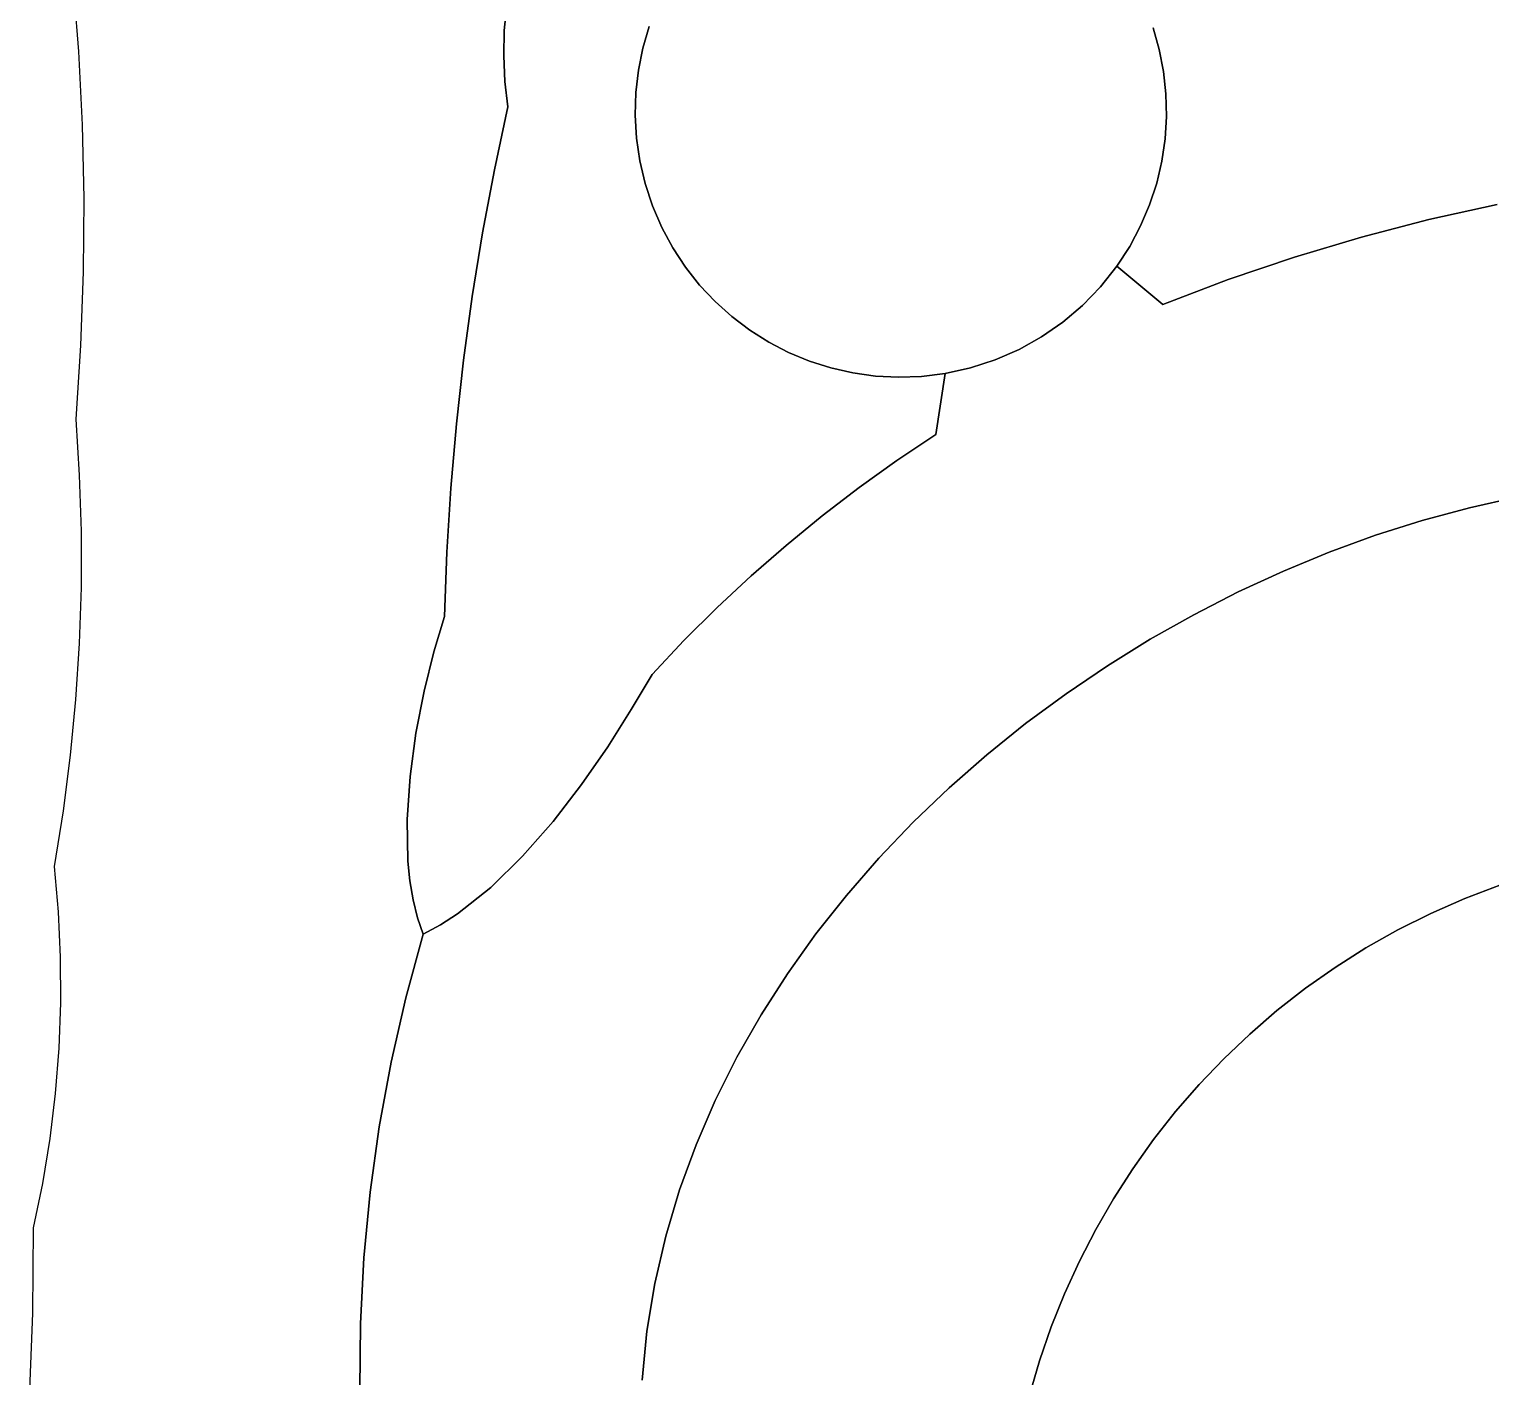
# Model space of a CAD drawing. Header units: inches. Extents: x 37.5 to 70.3, y 17.4 to 61.6.
# Drawn here: x 44.026 to 46.213, y 33.691 to 35.707 of the extents above; entities that cross this region are included whole.
import ezdxf

# ---------------------------------------------------------------- set-up
doc = ezdxf.new("R2010")
doc.units = ezdxf.units.IN
doc.layers.add('SURFACES_FOR_SKETCHUP', color=7, linetype='Continuous')

msp = doc.modelspace()

# ---------------------------------------------------------------- linework, layer by layer
at = {"layer": 'SURFACES_FOR_SKETCHUP'}
for points, invisible_edges in [([(45.7172, 35.6767), (46.1402, 36.0394), (45.7079, 35.7091)], 3), ([(46.1402, 36.0394), (45.7172, 35.6767), (46.2073, 35.9967)], 3), ([(46.1207, 35.4223), (46.2073, 35.9967), (45.7172, 35.6767)], 11), ([(46.2073, 35.9967), (46.1207, 35.4223), (46.2412, 35.976)], 3), ([(46.2412, 35.976), (46.1207, 35.4223), (46.2736, 35.9534)], 3), ([(46.2736, 35.9534), (46.1207, 35.4223), (46.3044, 35.929)], 3), ([(44.9539, 35.711), (45.1329, 35.2392), (45.12, 35.9212)], 11), ([(45.1329, 35.2392), (45.6204, 35.8561), (45.12, 35.9212)], 11), ([(46.2227, 35.4449), (46.3044, 35.929), (46.1207, 35.4223)], 3), ([(45.5411, 35.2469), (45.6204, 35.8561), (45.1329, 35.2392)], 11), ([(45.5411, 35.2469), (45.6538, 35.3526), (45.6204, 35.8561)], 11), ([(45.7272, 35.6103), (45.7236, 35.6437), (45.6204, 35.8561)], 10), ([(45.6434, 35.8293), (45.6204, 35.8561), (45.7236, 35.6437)], 10), ([(45.7272, 35.6103), (45.6204, 35.8561), (45.6538, 35.3526)], 11), ([(45.7172, 35.6767), (45.7079, 35.7091), (45.6434, 35.8293)], 10), ([(45.7236, 35.6437), (45.7172, 35.6767), (45.6434, 35.8293)], 10), ([(44.0913, 35.7837), (44.1, 35.6739), (44.7372, 35.7052)], 10), ([(44.7372, 35.7052), (44.7408, 35.743), (44.0913, 35.7837)], 10), ([(44.7408, 35.743), (44.7372, 35.7052), (44.9445, 35.6787)], 10), ([(44.9445, 35.6787), (44.9539, 35.711), (44.7408, 35.743)], 10), ([(44.7363, 35.6672), (44.7372, 35.7052), (44.1, 35.6739)], 10), ([(44.7372, 35.7052), (44.7363, 35.6672), (44.9445, 35.6787)], 10), ([(44.9539, 35.711), (44.9445, 35.6787), (44.9589, 35.443)], 10), ([(44.9539, 35.711), (44.9589, 35.443), (45.1329, 35.2392)], 11), ([(44.1, 35.6739), (44.1055, 35.5641), (44.7363, 35.6672)], 10), ([(44.9445, 35.6787), (44.7363, 35.6672), (44.9379, 35.6458)], 3), ([(44.9445, 35.6787), (44.9379, 35.6458), (44.9479, 35.4765)], 10), ([(44.9479, 35.4765), (44.9589, 35.443), (44.9445, 35.6787)], 10), ([(45.7236, 35.6437), (46.1207, 35.4223), (45.7172, 35.6767)], 3), ([(44.7381, 35.6291), (44.7363, 35.6672), (44.1055, 35.5641)], 10), ([(44.7381, 35.6291), (44.9379, 35.6458), (44.7363, 35.6672)], 3), ([(44.7226, 35.4969), (44.7381, 35.6291), (44.1055, 35.5641)], 11), ([(44.7226, 35.4969), (44.7427, 35.591), (44.7381, 35.6291)], 8), ([(44.9379, 35.6458), (44.7381, 35.6291), (44.934, 35.6123)], 3), ([(44.7427, 35.591), (44.934, 35.6123), (44.7381, 35.6291)], 3), ([(44.9379, 35.6458), (44.934, 35.6123), (44.9479, 35.4765)], 10), ([(45.7272, 35.6103), (46.0197, 35.396), (45.7236, 35.6437)], 3), ([(46.1207, 35.4223), (45.7236, 35.6437), (46.0197, 35.396)], 3), ([(44.934, 35.6123), (44.7427, 35.591), (44.9331, 35.5785)], 3), ([(44.9331, 35.5785), (44.9399, 35.5104), (44.934, 35.6123)], 3), ([(44.9479, 35.4765), (44.934, 35.6123), (44.9399, 35.5104)], 3), ([(45.7272, 35.6103), (45.6538, 35.3526), (45.728, 35.5768)], 3), ([(45.728, 35.5768), (46.0197, 35.396), (45.7272, 35.6103)], 3), ([(44.7226, 35.4969), (44.935, 35.5444), (44.7427, 35.591)], 3), ([(44.9331, 35.5785), (44.7427, 35.591), (44.935, 35.5444)], 3), ([(44.1055, 35.5641), (44.1079, 35.4541), (44.7226, 35.4969)], 10), ([(44.9331, 35.5785), (44.935, 35.5444), (44.9399, 35.5104)], 8), ([(45.6538, 35.3526), (45.673, 35.3822), (45.728, 35.5768)], 10), ([(45.728, 35.5768), (45.673, 35.3822), (45.726, 35.5432)], 3), ([(45.726, 35.5432), (45.9196, 35.3661), (45.728, 35.5768)], 3), ([(46.0197, 35.396), (45.728, 35.5768), (45.9196, 35.3661)], 3), ([(44.935, 35.5444), (44.7226, 35.4969), (44.9399, 35.5104)], 3), ([(45.726, 35.5432), (45.673, 35.3822), (45.7211, 35.5099)], 3), ([(45.7211, 35.5099), (45.9196, 35.3661), (45.726, 35.5432)], 3), ([(44.7048, 35.4024), (44.7226, 35.4969), (44.1079, 35.4541)], 10), ([(44.7048, 35.4024), (44.9479, 35.4765), (44.7226, 35.4969)], 3), ([(44.9399, 35.5104), (44.7226, 35.4969), (44.9479, 35.4765)], 3), ([(45.673, 35.3822), (45.6894, 35.4128), (45.7211, 35.5099)], 10), ([(45.7134, 35.4769), (45.7211, 35.5099), (45.6894, 35.4128)], 10), ([(45.7134, 35.4769), (45.9196, 35.3661), (45.7211, 35.5099)], 3), ([(44.9479, 35.4765), (44.7048, 35.4024), (44.9589, 35.443)], 3), ([(45.6894, 35.4128), (45.7028, 35.4445), (45.7134, 35.4769)], 8), ([(45.7028, 35.4445), (45.8205, 35.3326), (45.7134, 35.4769)], 3), ([(45.9196, 35.3661), (45.7134, 35.4769), (45.8205, 35.3326)], 3), ([(44.1079, 35.4541), (44.1071, 35.344), (44.6893, 35.3074)], 10), ([(44.6893, 35.3074), (44.7048, 35.4024), (44.1079, 35.4541)], 10), ([(44.9589, 35.443), (44.7048, 35.4024), (44.9729, 35.4106)], 3), ([(44.9589, 35.443), (44.9729, 35.4106), (45.1045, 35.2571)], 10), ([(45.1329, 35.2392), (44.9589, 35.443), (45.1045, 35.2571)], 3), ([(45.6894, 35.4128), (45.8205, 35.3326), (45.7028, 35.4445)], 3), ([(46.1207, 35.4223), (46.2517, 35.007), (46.2227, 35.4449)], 3), ([(44.9729, 35.4106), (44.6893, 35.3074), (44.9894, 35.38)], 3), ([(44.6893, 35.3074), (44.9729, 35.4106), (44.7048, 35.4024)], 3), ([(45.0777, 35.2773), (44.9729, 35.4106), (45.0526, 35.2998)], 3), ([(45.1045, 35.2571), (44.9729, 35.4106), (45.0777, 35.2773)], 3), ([(44.9729, 35.4106), (44.9894, 35.38), (45.0526, 35.2998)], 10), ([(45.673, 35.3822), (45.7227, 35.2955), (45.6894, 35.4128)], 3), ([(45.8205, 35.3326), (45.6894, 35.4128), (45.7227, 35.2955)], 3), ([(46.0197, 35.396), (46.1812, 34.9912), (46.1207, 35.4223)], 3), ([(46.2517, 35.007), (46.1207, 35.4223), (46.1812, 34.9912)], 3), ([(45.9196, 35.3661), (46.1108, 34.9722), (46.0197, 35.396)], 3), ([(46.1812, 34.9912), (46.0197, 35.396), (46.1108, 34.9722)], 3), ([(44.9894, 35.38), (44.6893, 35.3074), (45.0083, 35.3513)], 3), ([(45.0294, 35.3245), (45.0526, 35.2998), (44.9894, 35.38)], 10), ([(44.9894, 35.38), (45.0083, 35.3513), (45.0294, 35.3245)], 8), ([(45.6538, 35.3526), (45.7227, 35.2955), (45.673, 35.3822)], 2), ([(45.8205, 35.3326), (46.0409, 34.95), (45.9196, 35.3661)], 3), ([(46.1108, 34.9722), (45.9196, 35.3661), (46.0409, 34.95)], 3), ([(44.1071, 35.344), (44.1032, 35.234), (44.6762, 35.2122)], 10), ([(44.6762, 35.2122), (44.6893, 35.3074), (44.1071, 35.344)], 10), ([(45.0083, 35.3513), (44.6762, 35.2122), (45.0294, 35.3245)], 3), ([(44.6762, 35.2122), (45.0083, 35.3513), (44.6893, 35.3074)], 3), ([(45.5411, 35.2469), (45.5729, 35.2689), (45.6538, 35.3526)], 10), ([(45.6538, 35.3526), (45.5729, 35.2689), (45.6294, 35.3219)], 3), ([(45.7227, 35.2955), (45.6538, 35.3526), (45.6294, 35.3219)], 8), ([(45.0294, 35.3245), (44.6762, 35.2122), (45.0526, 35.2998)], 3), ([(45.6024, 35.294), (45.6294, 35.3219), (45.5729, 35.2689)], 2), ([(45.7227, 35.2955), (45.6294, 35.3219), (45.6024, 35.294)], 9), ([(45.7227, 35.2955), (45.903, 34.8965), (45.8205, 35.3326)], 3), ([(46.0409, 34.95), (45.8205, 35.3326), (45.9716, 34.9248)], 3), ([(45.9716, 34.9248), (45.8205, 35.3326), (45.903, 34.8965)], 3), ([(45.0526, 35.2998), (44.6655, 35.1166), (45.0777, 35.2773)], 3), ([(44.6655, 35.1166), (45.0526, 35.2998), (44.6762, 35.2122)], 3), ([(45.0777, 35.2773), (44.6655, 35.1166), (45.1064, 34.8892)], 11), ([(45.0777, 35.2773), (45.1064, 34.8892), (45.1045, 35.2571)], 3), ([(45.7227, 35.2955), (45.5729, 35.2689), (45.5411, 35.2469)], 9), ([(45.7227, 35.2955), (45.5411, 35.2469), (45.7688, 34.8312)], 11), ([(45.7227, 35.2955), (45.6024, 35.294), (45.5729, 35.2689)], 9), ([(45.903, 34.8965), (45.7227, 35.2955), (45.8353, 34.8653)], 3), ([(45.8353, 34.8653), (45.7227, 35.2955), (45.7688, 34.8312)], 3), ([(45.1589, 34.935), (45.1045, 35.2571), (45.1064, 34.8892)], 3), ([(45.1045, 35.2571), (45.1589, 34.935), (45.1329, 35.2392)], 3), ([(44.1032, 35.234), (44.096, 35.124), (44.6655, 35.1166)], 10), ([(44.6655, 35.1166), (44.6762, 35.2122), (44.1032, 35.234)], 10), ([(45.3967, 35.1921), (45.5411, 35.2469), (45.1329, 35.2392)], 11), ([(45.1329, 35.2392), (45.1589, 34.935), (45.1627, 35.2237)], 3), ([(45.1329, 35.2392), (45.1627, 35.2237), (45.3967, 35.1921)], 10), ([(45.5411, 35.2469), (45.3967, 35.1921), (45.5074, 35.228)], 3), ([(45.5411, 35.2469), (45.5074, 35.228), (45.7688, 34.8312)], 10), ([(45.2128, 34.9791), (45.1627, 35.2237), (45.1589, 34.935)], 3), ([(45.1627, 35.2237), (45.2128, 34.9791), (45.1937, 35.2108)], 3), ([(45.1627, 35.2237), (45.1937, 35.2108), (45.3617, 35.1877)], 10), ([(45.3617, 35.1877), (45.3967, 35.1921), (45.1627, 35.2237)], 10), ([(45.1937, 35.2108), (45.2681, 35.0214), (45.2258, 35.2006)], 3), ([(45.2681, 35.0214), (45.1937, 35.2108), (45.2128, 34.9791)], 3), ([(45.1937, 35.2108), (45.2258, 35.2006), (45.3617, 35.1877)], 10), ([(45.5074, 35.228), (45.4719, 35.2125), (45.3828, 35.1006)], 10), ([(45.3828, 35.1006), (45.7036, 34.7945), (45.5074, 35.228)], 11), ([(45.4719, 35.2125), (45.4349, 35.2005), (45.3828, 35.1006)], 10), ([(45.3967, 35.1921), (45.4349, 35.2005), (45.5074, 35.228)], 10), ([(45.4719, 35.2125), (45.5074, 35.228), (45.4349, 35.2005)], 2), ([(45.7036, 34.7945), (45.7688, 34.8312), (45.5074, 35.228)], 10), ([(45.2258, 35.2006), (45.2681, 35.0214), (45.2588, 35.193)], 3), ([(45.2588, 35.193), (45.3269, 35.1865), (45.2258, 35.2006)], 3), ([(45.3617, 35.1877), (45.2258, 35.2006), (45.3269, 35.1865)], 3), ([(45.2588, 35.193), (45.3248, 35.0619), (45.2926, 35.1883)], 3), ([(45.3248, 35.0619), (45.2588, 35.193), (45.2681, 35.0214)], 3), ([(45.2588, 35.193), (45.2926, 35.1883), (45.3269, 35.1865)], 8), ([(45.2926, 35.1883), (45.3248, 35.0619), (45.3269, 35.1865)], 3), ([(45.3828, 35.1006), (45.3617, 35.1877), (45.3269, 35.1865)], 9), ([(45.3828, 35.1006), (45.3967, 35.1921), (45.3617, 35.1877)], 8), ([(45.4349, 35.2005), (45.3967, 35.1921), (45.3828, 35.1006)], 8), ([(45.3828, 35.1006), (45.3269, 35.1865), (45.3248, 35.0619)], 3), ([(44.096, 35.124), (44.1013, 35.0401), (44.6655, 35.1166)], 10), ([(44.6571, 35.0208), (44.6655, 35.1166), (44.1013, 35.0401)], 10), ([(44.6571, 35.0208), (45.0555, 34.8418), (44.6655, 35.1166)], 3), ([(45.1064, 34.8892), (44.6655, 35.1166), (45.0555, 34.8418)], 3), ([(45.3828, 35.1006), (45.3248, 35.0619), (45.5777, 34.713)], 10), ([(45.6398, 34.755), (45.7036, 34.7945), (45.3828, 35.1006)], 10), ([(45.5777, 34.713), (45.6398, 34.755), (45.3828, 35.1006)], 10), ([(45.3248, 35.0619), (45.2681, 35.0214), (45.5777, 34.713)], 10), ([(44.1013, 35.0401), (44.1039, 34.9562), (44.6571, 35.0208)], 10), ([(44.6511, 34.9247), (44.6571, 35.0208), (44.1039, 34.9562)], 10), ([(44.6511, 34.9247), (45.0061, 34.7926), (44.6571, 35.0208)], 3), ([(45.0555, 34.8418), (44.6571, 35.0208), (45.0061, 34.7926)], 3), ([(45.2681, 35.0214), (45.2128, 34.9791), (45.5173, 34.6684)], 10), ([(45.5173, 34.6684), (45.5777, 34.713), (45.2681, 35.0214)], 10), ([(46.1108, 34.9722), (46.2807, 34.4442), (46.1812, 34.9912)], 3), ([(46.1812, 34.9912), (46.3359, 34.4591), (46.2517, 35.007)], 3), ([(46.3359, 34.4591), (46.1812, 34.9912), (46.2807, 34.4442)], 3), ([(45.2128, 34.9791), (45.1589, 34.935), (45.459, 34.6215)], 10), ([(45.459, 34.6215), (45.5173, 34.6684), (45.2128, 34.9791)], 10), ([(46.0409, 34.95), (46.2268, 34.4267), (46.1108, 34.9722)], 3), ([(46.2807, 34.4442), (46.1108, 34.9722), (46.2268, 34.4267)], 3), ([(44.1039, 34.9562), (44.1039, 34.8722), (44.6511, 34.9247)], 10), ([(45.9716, 34.9248), (46.1744, 34.4068), (46.0409, 34.95)], 3), ([(46.2268, 34.4267), (46.0409, 34.95), (46.1744, 34.4068)], 3), ([(44.6475, 34.8286), (44.6511, 34.9247), (44.1039, 34.8722)], 10), ([(44.6475, 34.8286), (44.9583, 34.7419), (44.6511, 34.9247)], 3), ([(45.0061, 34.7926), (44.6511, 34.9247), (44.9583, 34.7419)], 3), ([(45.1589, 34.935), (45.1064, 34.8892), (45.4029, 34.5722)], 10), ([(45.4029, 34.5722), (45.459, 34.6215), (45.1589, 34.935)], 10), ([(45.903, 34.8965), (46.1744, 34.4068), (45.9716, 34.9248)], 3), ([(45.1064, 34.8892), (45.0555, 34.8418), (45.4029, 34.5722)], 10), ([(45.8353, 34.8653), (46.1235, 34.3844), (45.903, 34.8965)], 3), ([(46.1744, 34.4068), (45.903, 34.8965), (46.1235, 34.3844)], 3), ([(44.1039, 34.8722), (44.1011, 34.7883), (44.6316, 34.7756)], 10), ([(44.6316, 34.7756), (44.6475, 34.8286), (44.1039, 34.8722)], 10), ([(45.7688, 34.8312), (46.0742, 34.3596), (45.8353, 34.8653)], 3), ([(46.1235, 34.3844), (45.8353, 34.8653), (46.0742, 34.3596)], 3), ([(45.0555, 34.8418), (45.0061, 34.7926), (45.3491, 34.5207)], 10), ([(45.3491, 34.5207), (45.4029, 34.5722), (45.0555, 34.8418)], 10), ([(44.6475, 34.8286), (44.6316, 34.7756), (44.9272, 34.6892)], 10), ([(44.9583, 34.7419), (44.6475, 34.8286), (44.9272, 34.6892)], 3), ([(45.7036, 34.7945), (46.0265, 34.3327), (45.7688, 34.8312)], 3), ([(46.0742, 34.3596), (45.7688, 34.8312), (46.0265, 34.3327)], 3), ([(45.6398, 34.755), (45.9804, 34.3035), (45.7036, 34.7945)], 3), ([(46.0265, 34.3327), (45.7036, 34.7945), (45.9804, 34.3035)], 3), ([(44.1011, 34.7883), (44.0957, 34.7045), (44.6049, 34.6538)], 10), ([(44.6171, 34.7167), (44.6316, 34.7756), (44.1011, 34.7883)], 10), ([(44.6049, 34.6538), (44.6171, 34.7167), (44.1011, 34.7883)], 10), ([(44.6171, 34.7167), (44.8919, 34.6336), (44.6316, 34.7756)], 3), ([(44.9272, 34.6892), (44.6316, 34.7756), (44.8919, 34.6336)], 3), ([(44.9583, 34.7419), (45.2978, 34.4671), (45.0061, 34.7926)], 3), ([(45.3491, 34.5207), (45.0061, 34.7926), (45.2978, 34.4671)], 3), ([(45.5777, 34.713), (45.936, 34.2723), (45.6398, 34.755)], 3), ([(45.9804, 34.3035), (45.6398, 34.755), (45.936, 34.2723)], 3), ([(44.9272, 34.6892), (45.2978, 34.4671), (44.9583, 34.7419)], 3), ([(44.6049, 34.6538), (44.8527, 34.5773), (44.6171, 34.7167)], 3), ([(44.8919, 34.6336), (44.6171, 34.7167), (44.8527, 34.5773)], 3), ([(45.5173, 34.6684), (45.8934, 34.2391), (45.5777, 34.713)], 3), ([(45.936, 34.2723), (45.5777, 34.713), (45.8934, 34.2391)], 3), ([(44.0957, 34.7045), (44.0877, 34.6209), (44.5962, 34.5891)], 10), ([(44.5962, 34.5891), (44.6049, 34.6538), (44.0957, 34.7045)], 10), ([(44.8919, 34.6336), (45.2492, 34.4113), (44.9272, 34.6892)], 3), ([(45.2978, 34.4671), (44.9272, 34.6892), (45.2492, 34.4113)], 3), ([(45.459, 34.6215), (45.8526, 34.2039), (45.5173, 34.6684)], 3), ([(45.8934, 34.2391), (45.5173, 34.6684), (45.8526, 34.2039)], 3), ([(44.5962, 34.5891), (44.8101, 34.5221), (44.6049, 34.6538)], 3), ([(44.8527, 34.5773), (44.6049, 34.6538), (44.8101, 34.5221)], 3), ([(44.0877, 34.6209), (44.077, 34.5376), (44.5919, 34.5247)], 10), ([(44.5919, 34.5247), (44.5962, 34.5891), (44.0877, 34.6209)], 10), ([(44.8919, 34.6336), (44.8527, 34.5773), (45.2035, 34.3536)], 10), ([(45.2035, 34.3536), (45.2492, 34.4113), (44.8919, 34.6336)], 10), ([(45.459, 34.6215), (45.4029, 34.5722), (45.8137, 34.1669)], 10), ([(45.459, 34.6215), (45.8137, 34.1669), (45.8526, 34.2039)], 9), ([(44.5919, 34.5247), (44.7647, 34.4701), (44.5962, 34.5891)], 3), ([(44.8101, 34.5221), (44.5962, 34.5891), (44.7647, 34.4701)], 3), ([(44.8527, 34.5773), (44.8101, 34.5221), (45.1609, 34.294)], 10), ([(45.1609, 34.294), (45.2035, 34.3536), (44.8527, 34.5773)], 10), ([(45.4029, 34.5722), (45.3491, 34.5207), (45.7767, 34.1282)], 10), ([(45.7767, 34.1282), (45.8137, 34.1669), (45.4029, 34.5722)], 10), ([(44.077, 34.5376), (44.0636, 34.4546), (44.5931, 34.4625)], 10), ([(44.5931, 34.4625), (44.5919, 34.5247), (44.077, 34.5376)], 10), ([(44.7647, 34.4701), (44.5919, 34.5247), (44.7169, 34.4233)], 3), ([(44.5931, 34.4625), (44.7169, 34.4233), (44.5919, 34.5247)], 3), ([(44.8101, 34.5221), (44.7647, 34.4701), (45.1214, 34.2326)], 10), ([(45.1214, 34.2326), (45.1609, 34.294), (44.8101, 34.5221)], 10), ([(45.3491, 34.5207), (45.2978, 34.4671), (45.7416, 34.0878)], 10), ([(45.7416, 34.0878), (45.7767, 34.1282), (45.3491, 34.5207)], 10), ([(44.7647, 34.4701), (44.7169, 34.4233), (45.0854, 34.1695)], 10), ([(45.0854, 34.1695), (45.1214, 34.2326), (44.7647, 34.4701)], 10), ([(45.2978, 34.4671), (45.2492, 34.4113), (45.7086, 34.0459)], 10), ([(45.7086, 34.0459), (45.7416, 34.0878), (45.2978, 34.4671)], 10), ([(44.0636, 34.4546), (44.0696, 34.3867), (44.5931, 34.4625)], 10), ([(44.596, 34.4329), (44.5931, 34.4625), (44.0696, 34.3867)], 10), ([(44.5931, 34.4625), (44.596, 34.4329), (44.7169, 34.4233)], 10), ([(45.6488, 33.9576), (46.3359, 34.4591), (45.6776, 34.0024)], 3), ([(46.3359, 34.4591), (45.6488, 33.9576), (47.1764, 34.3279)], 11), ([(45.6776, 34.0024), (46.3359, 34.4591), (45.7086, 34.0459)], 3), ([(46.2807, 34.4442), (45.7086, 34.0459), (46.3359, 34.4591)], 3), ([(45.7086, 34.0459), (46.2807, 34.4442), (45.7416, 34.0878)], 3), ([(45.7416, 34.0878), (46.2807, 34.4442), (45.7767, 34.1282)], 3), ([(46.2268, 34.4267), (45.7767, 34.1282), (46.2807, 34.4442)], 3), ([(44.6007, 34.4047), (44.596, 34.4329), (44.0696, 34.3867)], 10), ([(44.6671, 34.3837), (44.7169, 34.4233), (44.596, 34.4329)], 10), ([(44.596, 34.4329), (44.6007, 34.4047), (44.6671, 34.3837)], 10), ([(44.7169, 34.4233), (44.6671, 34.3837), (45.0529, 34.1047)], 10), ([(45.0529, 34.1047), (45.0854, 34.1695), (44.7169, 34.4233)], 10), ([(45.7767, 34.1282), (46.2268, 34.4267), (45.8137, 34.1669)], 3), ([(45.8137, 34.1669), (46.2268, 34.4267), (45.8526, 34.2039)], 3), ([(46.1744, 34.4068), (45.8526, 34.2039), (46.2268, 34.4267)], 3), ([(44.0696, 34.3867), (44.0727, 34.3187), (44.6007, 34.4047)], 10), ([(44.5897, 34.258), (44.6007, 34.4047), (44.0727, 34.3187)], 11), ([(44.5897, 34.258), (44.6073, 34.378), (44.6007, 34.4047)], 9), ([(44.6007, 34.4047), (44.6073, 34.378), (44.6417, 34.3672)], 10), ([(44.6417, 34.3672), (44.6671, 34.3837), (44.6007, 34.4047)], 10), ([(45.2492, 34.4113), (45.2035, 34.3536), (45.7086, 34.0459)], 10), ([(45.8526, 34.2039), (46.1744, 34.4068), (45.8934, 34.2391)], 3), ([(46.1235, 34.3844), (45.8934, 34.2391), (46.1744, 34.4068)], 3), ([(44.5897, 34.258), (45.0529, 34.1047), (44.6671, 34.3837)], 11), ([(44.6671, 34.3837), (44.6417, 34.3672), (44.5897, 34.258)], 10), ([(44.5897, 34.258), (44.6159, 34.3533), (44.6073, 34.378)], 8), ([(44.6159, 34.3533), (44.6417, 34.3672), (44.6073, 34.378)], 2), ([(45.936, 34.2723), (45.8934, 34.2391), (46.1235, 34.3844)], 10), ([(46.1235, 34.3844), (46.0742, 34.3596), (45.936, 34.2723)], 10), ([(44.6417, 34.3672), (44.6159, 34.3533), (44.5897, 34.258)], 8), ([(45.9804, 34.3035), (45.936, 34.2723), (46.0742, 34.3596)], 10), ([(46.0265, 34.3327), (45.9804, 34.3035), (46.0742, 34.3596)], 2), ([(45.2035, 34.3536), (45.1609, 34.294), (45.6776, 34.0024)], 10), ([(45.6776, 34.0024), (45.7086, 34.0459), (45.2035, 34.3536)], 10), ([(44.0727, 34.3187), (44.073, 34.2508), (44.5897, 34.258)], 10), ([(47.1764, 34.3279), (45.6488, 33.9576), (46.8596, 32.2988)], 11), ([(45.1609, 34.294), (45.1214, 34.2326), (45.6488, 33.9576)], 10), ([(45.6488, 33.9576), (45.6776, 34.0024), (45.1609, 34.294)], 10), ([(44.073, 34.2508), (44.0705, 34.1829), (44.5677, 34.1619)], 10), ([(44.5677, 34.1619), (44.5897, 34.258), (44.073, 34.2508)], 10), ([(44.5677, 34.1619), (45.0243, 34.0384), (44.5897, 34.258)], 3), ([(45.0243, 34.0384), (45.0529, 34.1047), (44.5897, 34.258)], 10), ([(45.1214, 34.2326), (45.0854, 34.1695), (45.6221, 33.9114)], 10), ([(45.6221, 33.9114), (45.6488, 33.9576), (45.1214, 34.2326)], 10), ([(44.0705, 34.1829), (44.0652, 34.1151), (44.5499, 34.0649)], 10), ([(44.5499, 34.0649), (44.5677, 34.1619), (44.0705, 34.1829)], 10), ([(44.5499, 34.0649), (44.9995, 33.9706), (44.5677, 34.1619)], 3), ([(45.0243, 34.0384), (44.5677, 34.1619), (44.9995, 33.9706)], 3), ([(45.0854, 34.1695), (45.0529, 34.1047), (45.5977, 33.864)], 10), ([(45.5977, 33.864), (45.6221, 33.9114), (45.0854, 34.1695)], 10), ([(44.0652, 34.1151), (44.0571, 34.0476), (44.5499, 34.0649)], 10), ([(45.0529, 34.1047), (45.0243, 34.0384), (45.5755, 33.8154)], 10), ([(45.5755, 33.8154), (45.5977, 33.864), (45.0529, 34.1047)], 10), ([(44.5364, 33.9673), (44.5499, 34.0649), (44.0571, 34.0476)], 10), ([(44.5364, 33.9673), (44.9788, 33.9014), (44.5499, 34.0649)], 3), ([(44.9995, 33.9706), (44.5499, 34.0649), (44.9788, 33.9014)], 3), ([(44.0571, 34.0476), (44.0462, 33.9805), (44.5364, 33.9673)], 10), ([(45.0243, 34.0384), (44.9995, 33.9706), (45.5755, 33.8154)], 10), ([(44.0462, 33.9805), (44.0325, 33.9138), (44.5271, 33.8693)], 10), ([(44.5271, 33.8693), (44.5364, 33.9673), (44.0462, 33.9805)], 10), ([(44.5271, 33.8693), (44.9625, 33.8309), (44.5364, 33.9673)], 3), ([(44.9788, 33.9014), (44.5364, 33.9673), (44.9625, 33.8309)], 3), ([(44.9995, 33.9706), (44.9788, 33.9014), (45.5557, 33.7657)], 10), ([(45.5557, 33.7657), (45.5755, 33.8154), (44.9995, 33.9706)], 10), ([(45.6488, 33.9576), (45.6221, 33.9114), (45.5176, 33.1171)], 10), ([(45.5176, 33.1171), (46.0191, 32.43), (45.6488, 33.9576)], 11), ([(46.8596, 32.2988), (45.6488, 33.9576), (46.0191, 32.43)], 11), ([(44.0325, 33.9138), (44.0312, 33.7865), (44.5271, 33.8693)], 10), ([(44.9788, 33.9014), (44.9625, 33.8309), (45.5382, 33.7151)], 10), ([(45.5382, 33.7151), (45.5557, 33.7657), (44.9788, 33.9014)], 10), ([(45.6221, 33.9114), (45.5977, 33.864), (45.5176, 33.1171)], 10), ([(44.5221, 33.7708), (44.5271, 33.8693), (44.0312, 33.7865)], 10), ([(44.5221, 33.7708), (44.9505, 33.7592), (44.5271, 33.8693)], 3), ([(44.9625, 33.8309), (44.5271, 33.8693), (44.9505, 33.7592)], 3), ([(45.5977, 33.864), (45.5755, 33.8154), (45.5055, 33.173)], 10), ([(45.5055, 33.173), (45.5176, 33.1171), (45.5977, 33.864)], 10), ([(44.9625, 33.8309), (44.9505, 33.7592), (45.5231, 33.6636)], 10), ([(45.5231, 33.6636), (45.5382, 33.7151), (44.9625, 33.8309)], 10), ([(45.5557, 33.7657), (45.5055, 33.173), (45.5755, 33.8154)], 3), ([(44.0312, 33.7865), (44.0264, 33.6594), (44.5213, 33.6722)], 10), ([(44.5213, 33.6722), (44.5221, 33.7708), (44.0312, 33.7865)], 10), ([(44.5221, 33.7708), (44.5213, 33.6722), (44.6841, 33.5305)], 10), ([(44.7386, 33.5318), (44.7923, 33.5407), (44.5221, 33.7708)], 10), ([(44.6841, 33.5305), (44.7386, 33.5318), (44.5221, 33.7708)], 10), ([(44.9505, 33.7592), (44.5221, 33.7708), (44.7923, 33.5407)], 11), ([(45.5055, 33.173), (45.5557, 33.7657), (45.4964, 33.2289)], 3), ([(45.5382, 33.7151), (45.4964, 33.2289), (45.5557, 33.7657)], 3), ([(44.9433, 33.6863), (44.9505, 33.7592), (44.7923, 33.5407)], 10), ([(44.9505, 33.7592), (44.9433, 33.6863), (45.5106, 33.6112)], 10), ([(45.5106, 33.6112), (45.5231, 33.6636), (44.9505, 33.7592)], 10), ([(45.5382, 33.7151), (45.5231, 33.6636), (45.4964, 33.2289)], 10)]:
    msp.add_3dface(points, dxfattribs=dict(at, invisible_edges=invisible_edges))

doc.saveas('drawing.dxf')
